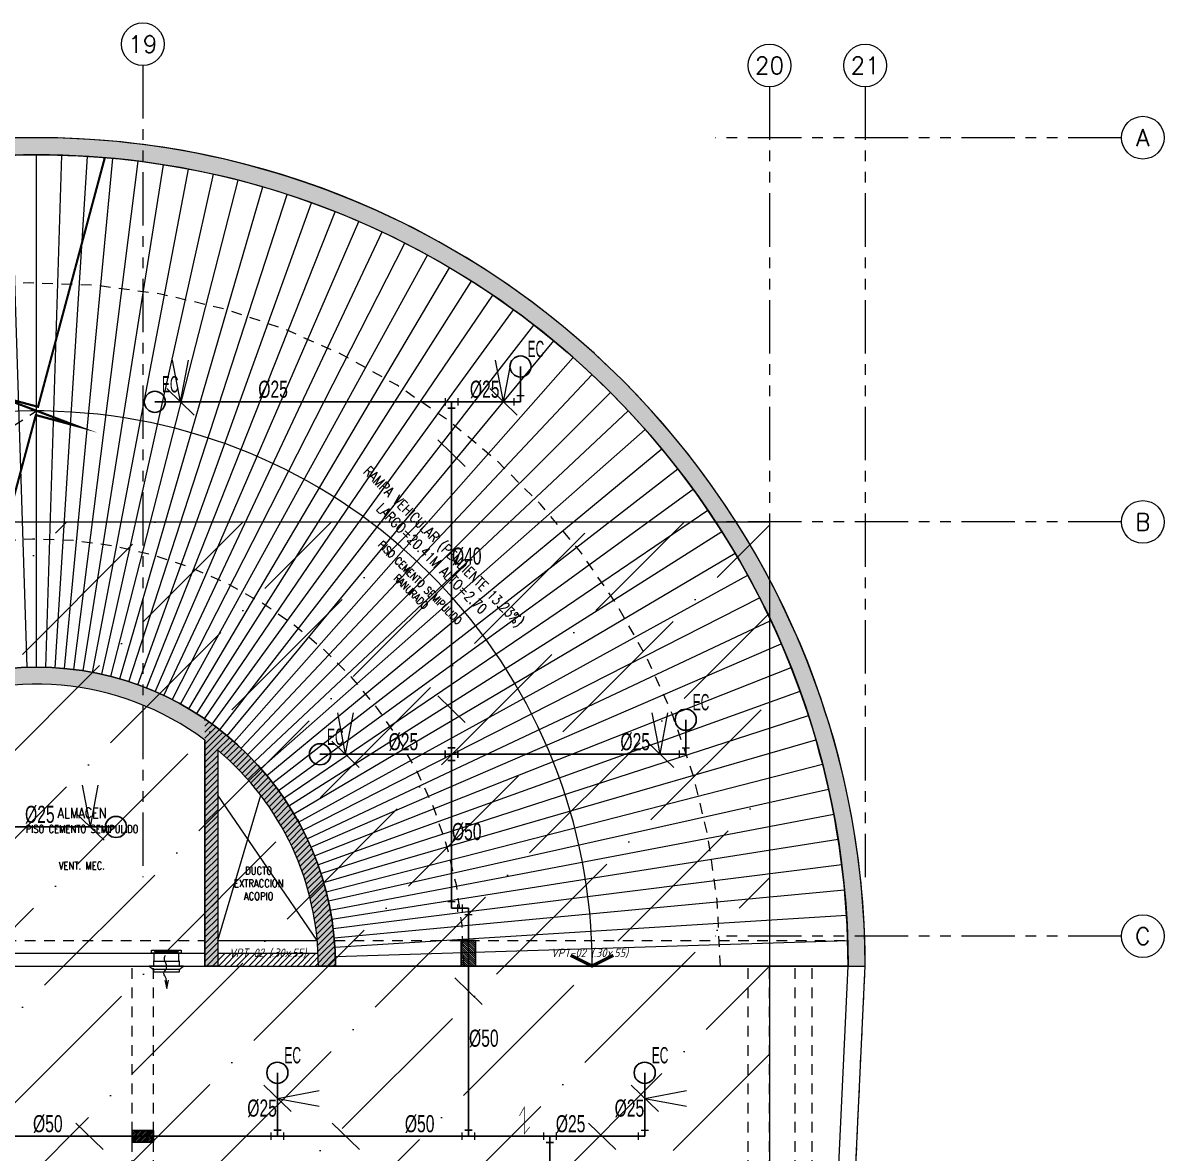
# Model space of a CAD drawing. Header units: millimetres. Extents: x 2085 to 2829, y 1347 to 1643.
# Drawn here: x 2223.53 to 2236.89, y 1451.9 to 1465.13 of the extents above; entities that cross this region are included whole.
import ezdxf
from ezdxf.enums import TextEntityAlignment as Align

# ---------------------------------------------------------------- set-up
doc = ezdxf.new("R2010")
doc.units = ezdxf.units.MM
for name, pattern in [('DASHED2', [0.375, 0.25, -0.125]), ('HIDDEN', [0.375, 0.25, -0.125]), ('HIDDEN2', [0.1875, 0.125, -0.0625]), ('PHANTOM', [2.5, 1.25, -0.25, 0.25, -0.25, 0.25, -0.25]), ('PHANTOM2', [1.25, 0.625, -0.125, 0.125, -0.125, 0.125, -0.125])]:
    doc.linetypes.add(name, pattern=pattern)
doc.layers.get('0').update_dxf_attribs({"color": 251, "lineweight": 9})
for name, color, linetype, lineweight in [('000 SOS 911 - ACCESORIOS ACI', 3, 'Continuous', 20), ('000 SOS 911 ACCESORIOS', 3, 'Continuous', 20), ('000 SOS 911 ROCIADORES', 5, 'Continuous', 25), ('000 SOS 911 SOPORTES ACI', 3, 'Continuous', 25), ('000 SOS 911 TEXTOS ACI', 7, 'Continuous', 9), ('000 SOS 911 TUB. ENTERRADA  ACI', 5, 'DASHED2', 25), ('000 SOS 911 TUBERIA ACI', 3, 'Continuous', 25), ('A-EJES', 251, 'PHANTOM', 9), ('A-ESTRUCTURA-HATCH', 251, 'Continuous', 13), ('A-ESTRUCTURA-PLACAS', 251, 'Continuous', 13), ('A-ESTRUCTURA-VIGAS', 251, 'HIDDEN2', 13), ('A-HATCH', 251, 'Continuous', 9), ('A-MURO BAJO', 251, 'Continuous', 9), ('A-MUROS', 251, 'Continuous', 9), ('A-PROYECCIONES', 251, 'HIDDEN2', 9), ('A-TEXTO-ACABADO PISO', 251, 'Continuous', 13), ('A-TEXTO-AMBIENTES', 251, 'Continuous', 9), ('A-TEXTO-INDICACIONES', 251, 'Continuous', 13), ('L-03_EQUIP-ACCES', 251, 'Continuous', 13), ('L-04_EQ-MED-CONT', 251, 'Continuous', 13), ('L-06_EQ-FIN-CONT', 251, 'Continuous', 13), ('L3 Equipos y Ductos', 251, 'Continuous', 13), ('L6 Linea fina', 251, 'Continuous', 13), ('MURO CF 120', 251, 'Continuous', 13)]:
    doc.layers.add(name, color=color, linetype=linetype, lineweight=lineweight)
doc.layers.add('A_50_Vigas Chata', color=251, linetype='HIDDEN', lineweight=13, plot=False)
doc.styles.add('APPIA -TEXTOS-GENERALES', font='isocp.shx', dxfattribs={"oblique": 15})
doc.styles.add('PIPE', font='ARIALN.TTF', dxfattribs={"width": 0.8})
doc.styles.add('ROMANS', font='romans.shx', dxfattribs={"width": 0.8})
pattern_1 = [(45, (2210.248629322501, 1494.235310049628), (-0.03535533905932738, 0.03535533905932738), [])]

# ---------------------------------------------------------------- blocks, each defined once
blk = doc.blocks.new('002')
at = {"layer": '000 SOS 911 ROCIADORES'}
blk.add_circle((2884.506104445527, 1470.176833194866, 4.634801500000002e-09), 0.09524999999999999, dxfattribs=at)
at = {"layer": '000 SOS 911 ROCIADORES', "color": 5, "style": 'PIPE', "width": 0.6412731162854687}
blk.add_text('EC', height=0.1469262759924352, dxfattribs=at).set_placement((2884.569225549325, 1470.261506547405, 4.634801500000002e-09), (2884.719103270245, 1470.261506547405, 4.634801500000002e-09), align=Align.FIT)
blk = doc.blocks.new('003')
at = {"layer": '000 SOS 911 ROCIADORES', "xscale": 1.3, "yscale": 1.3, "zscale": 1.3}
blk.add_blockref('002', (-841.8386371544876, -416.7664252583314, -6.025241950000003e-09), dxfattribs=at)
blk = doc.blocks.new('ACCS.ELBOW.90')
at = {"layer": '000 SOS 911 - ACCESORIOS ACI', "color": 100}
for p, q in [((0.09787771556368699, 0.1681608932317555), (-0.09787771556368699, 0.1681608932317555)), ((0.1678695639186447, -0.0978777155636905), (0.1678695639186465, 0.0978777155636852))]:
    blk.add_line(p, q, dxfattribs=at)
at = {"layer": '000 SOS 911 - ACCESORIOS ACI', "color": 9}
for p in [(0, 0.1681608932317555), (0.1678695639186465, -1.8e-15)]:
    blk.add_line(p, (0, 0), dxfattribs=at)
blk = doc.blocks.new('007')
at = {"layer": '000 SOS 911 - ACCESORIOS ACI'}
for p, q in [((26830.92990924409, -4055.252466051674, -1.584734737499998e-08), (26830.83770673207, -4054.765165402389, -1.584734737499998e-08)), ((26830.92990924438, -4055.252466051674, -1.584734737499998e-08), (26831.02211175641, -4054.765165402389, -1.584734737499998e-08))]:
    blk.add_line(p, q, dxfattribs=at)
blk = doc.blocks.new('Soporte Longitudinal')
at = {"layer": '000 SOS 911 SOPORTES ACI', "const_width": 0.02}
blk.add_lwpolyline([(-0.1404625943177962, -0.1488582816818962), (-0.4048579904192593, 0), (0.4048579904192593, 0), (0.1965373173043189, 0.1643287883271114)], dxfattribs=at)
blk = doc.blocks.new('001')
at = {"layer": '000 SOS 911 ROCIADORES'}
blk.add_circle((2878.50211119696, 1470.134430152549, 1.5857718125e-08), 0.09524999999999999, dxfattribs=at)
blk = doc.blocks.new('PASE EN VIGA')
at = {"layer": '000 SOS 911 TUB. ENTERRADA  ACI'}
h = blk.add_hatch(dxfattribs=at)
h.set_pattern_fill('ANSI31', color=6, scale=0.004599999999999937)
h.set_pattern_definition([(45, (0, 0), (-0.01032729453922938, 0.01032729453922938), [])])
h.paths.add_polyline_path([(2188.782510092918, 1180.570196771768), (2188.782510092918, 1180.710196771768), (2188.532510092918, 1180.710196771768), (2188.532510092918, 1180.570196771768)])
at = {"layer": '000 SOS 911 TUB. ENTERRADA  ACI', "color": 6, "linetype": 'ByBlock'}
blk.add_lwpolyline([(2188.532510092918, 1180.570196771768), (2188.782510092918, 1180.570196771768), (2188.782510092918, 1180.710196771768), (2188.532510092918, 1180.710196771768)], close=True, dxfattribs=at)
blk = doc.blocks.new('d')
for p, q in [((3.441670037806034, -0.638681803829968), (9.340507494285703, -1.733470269246027, -1.935233945738587e-05)), ((3.419910301454365, -0.7464721221476793), (9.281448899768293, -2.026007337495685, -1.935233945738587e-05)), ((3.394775525666773, -0.8535257612820715), (9.213230637833476, -2.316544979810715, -1.935233945738587e-05)), ((3.334483386017382, -1.065001241862774), (9.049593369476497, -2.890477345325053, -1.935233945738587e-05)), ((3.366290517151356, -0.9597370736300945), (9.135920028202236, -2.604796472005546, -1.935233945738587e-05)), ((3.29938552249223, -1.169214383699), (8.954335852526128, -3.173305666772649, -1.935233945738587e-05)), ((3.261031563393772, -1.27227365039289), (8.850241489708424, -3.453002318739891, -1.935233945738587e-05)), ((3.219459360465407, -1.374077336862683), (8.73741300497204, -3.729291273280978, -1.935233945738587e-05)), ((3.126827463507652, -1.573517435230315), (8.486007580533624, -4.270559071563184, -1.935233945738587e-05)), ((3.174709939397871, -1.474524974822998), (8.615961749106646, -4.001899868017063, -1.935233945738587e-05)), ((3.075859185308218, -1.670957023277879), (8.347678745165467, -4.535003747791052, -1.935233945738587e-05)), ((2.964869419112802, -1.860794567270204), (8.046451266855001, -5.050210039131343, -1.935233945738587e-05)), ((3.021855405531824, -1.766747577814385), (8.201111759990454, -4.794972922420129, -1.935233945738587e-05)), ((2.904957465827465, -1.953005176736042), (7.883849898353219, -5.300463207997382, -1.935233945738587e-05)), ((2.776594986207783, -2.131555155618116), (7.535474082455039, -5.785034985281527, -1.935233945738587e-05)), ((2.842178669758141, -2.043288405751809), (7.713468121364713, -5.545485459268093, -1.935233945738587e-05)), ((2.708271138370037, -2.217718317871913), (7.350043441168964, -6.018875380046666, -1.935233945738587e-05)), ((2.56367529835552, -2.383395910263062), (6.957611497491598, -6.468511551385745, -1.935233945738587e-05)), ((2.637274554930627, -2.301692860201001), (7.157359194010496, -6.246775872074068, -1.935233945738587e-05)), ((2.487546005286276, -2.462746834149584), (6.750997478142381, -6.683863589540124, -1.935233945738587e-05)), ((2.328000248409808, -2.614081472158432), (6.317992659285665, -7.094573150156066, -1.935233945738587e-05)), ((2.408961803652346, -2.539667326025665), (6.53772103972733, -6.892619461752474, -1.935233945738587e-05)), ((2.159266938455403, -2.755099524743855), (5.860053610056639, -7.477283672429621, -1.935233945738587e-05)), ((2.244741236791015, -2.685915836133063), (6.09202918317169, -7.289525352185592, -1.935233945738587e-05)), ((1.982011986896396, -2.88524445774965), (5.378987605683506, -7.830484771868214, -1.935233945738587e-05)), ((2.071661702357233, -2.821564263664186), (5.622294871136546, -7.657662817277014, -1.935233945738587e-05)), ((1.701690257526934, -3.058963445713744), (4.61820175498724, -8.301940253935754, -1.935233945738587e-05)), ((1.796934940852225, -3.004002649104223), (4.876693195663393, -8.152782524935901, -1.935233945738587e-05)), ((1.890406264923513, -2.946077265543863), (5.130371930077672, -7.995578984729946, -1.935233945738587e-05)), ((1.406264206394553, -3.20553085859865), (3.816424417309463, -8.699707127874717, -1.935233945738587e-05)), ((1.506258456967771, -3.159777295542881), (4.087805646471679, -8.57553755841218, -1.935233945738587e-05)), ((1.604766213335097, -3.110905414447188), (4.355152705684304, -8.442904970608652, -1.935233945738587e-05)), ((1.098356054164469, -3.323645751923323), (2.980772226117551, -9.02025478426367, -1.935233945738587e-05)), ((1.202212317846715, -3.287505535408854), (3.262634444981813, -8.922175514511764, -1.935233945738587e-05)), ((1.304882141761482, -3.248120948439464), (3.541276836767793, -8.815291135571897, -1.935233945738587e-05)), ((-0.7464721230790019, -3.419910302385688), (-2.026007337495685, -9.281448901630938, -1.935233945738587e-05)), ((-0.6386818047612906, -3.441670039668679), (-1.73347027041018, -9.340507495217025, -1.935233945738587e-05)), ((-0.5302611859515309, -3.460033263079822), (-1.439222476445138, -9.390348136425018, -1.935233945738587e-05)), ((0.4561120383441448, -3.470586249604821), (1.237747355364263, -9.419022290967405, -1.935233945738587e-05)), ((0.5649007232859731, -3.454546898603439), (1.532995241694152, -9.375495987944305, -1.935233945738587e-05)), ((0.6731319194659591, -3.435098328394815), (1.826730247586966, -9.322717202827334, -1.935233945738587e-05)), ((0.7806988144293427, -3.412259730277583), (2.118662489578128, -9.260738020762801, -1.935233945738587e-05)), ((0.8874952560290694, -3.386053643189371), (2.408503868617117, -9.189619607990608, -1.935233945738587e-05)), ((0.9934158455580473, -3.356505930423737), (2.695968344807625, -9.109432150609791, -1.935233945738587e-05)), ((-0.4213172635063529, -3.474981851642951), (-1.143554344773293, -9.430921635590494, -1.935233945738587e-05)), ((-0.3119575502350926, -3.486501052742824), (-0.8467576615512371, -9.462187956087291, -1.935233945738587e-05)), ((-0.2022899743169546, -3.494579498423263), (-0.5491253323853016, -9.484116237610579, -1.935233945738587e-05)), ((-0.09242276102304459, -3.499209215864539), (-0.2509510815143585, -9.49668484274298, -1.935233945738587e-05)), ((0.01753566134721041, -3.500385636463761), (0.04747082758694887, -9.499881365336478, -1.935233945738587e-05)), ((0.1274767778813839, -3.498107598861679), (0.3458458883687854, -9.493702652864158, -1.935233945738587e-05)), ((0.2372920913621783, -3.49237735173665), (0.643879639916122, -9.478154801530764, -1.935233945738587e-05)), ((0.3468732265755534, -3.483200550079346), (0.9412779621779919, -9.453253156505525, -1.935233945738587e-05))]:
    blk.add_line(p, q)
blk = doc.blocks.new('EST P2')
at = {"layer": 'A-ESTRUCTURA-HATCH'}
h = blk.add_hatch(color=256, dxfattribs=at)
h.dxf.hatch_style = 1
h.paths.add_polyline_path([(-19.42454421301954, 5.949952380731702), (-23.37435528813512, 5.950003188103437), (-23.37435531269875, 4.999874646775424), (-25.48999954410829, 4.999861490912735), (-25.48999954963801, 4.849997581914067), (-23.22435531657538, 4.8499975791201), (-23.22435529221548, 5.750001259148121), (-19.57455582960392, 5.749954310245812), (-19.57462552393554, 4.849997573532164), (-18.02999961125897, 4.849997571669519), (-18.03000054348377, 4.9999078810215), (-19.42461444219225, 4.999899208545685)])
h.paths.add_polyline_path([(-25.53999954409664, 4.999861179850996), (-32.39999948799959, 4.999818521551788), (-32.3999994880287, 4.849997592158616), (-25.53999954409664, 4.84999758284539)])
h.paths.add_polyline_path([(-32.44999948248733, 4.999818211421371), (-39.90999878715957, 4.999771821312606), (-39.90999879219453, 4.849997603334486), (-32.44999948801706, 4.849997592158616)])
h.paths.add_polyline_path([(-39.95999878717703, 4.999771510250866), (-44.73500013299054, 4.99974181689322), (-44.73500013299054, 4.849997609853745), (-39.95999878717703, 4.849997603334486)])
h.paths.add_polyline_path([(-44.78500031813746, 5.04999892693013), (-45.03499994921731, 5.049997372552752), (-45.03500012474251, 0.1499976441264153), (-47.2400001185888, 0.1499976376071572), (-47.24000011771568, -0.1500064684078097), (-44.78499937866582, -0.150002358481288)])
h.paths.add_polyline_path([(-46.98999938092311, -0.2000023573637009), (-47.24000011754106, -0.2000023582950234), (-47.24000010010786, -6.10000235773623), (-46.98999976037885, -6.100002356804907)])
h.paths.add_polyline_path([(-46.98999976360938, -6.150002356618643), (-47.24000009993324, -6.150002356618643), (-47.24000008427538, -11.40000240504742), (-46.99000008456642, -11.40000268258154)])
h.paths.add_polyline_path([(-39.95999879218289, -11.15001042559743), (-46.94000008516014, -11.1500026518479), (-46.94000008516014, -11.3000027379021), (-39.95999895894784, -11.3000104976818)])
h.paths.add_polyline_path([(-32.44999948801706, -11.15001878980547), (-39.90999879219453, -11.15001048147678), (-39.90999907013611, -11.30001055356115), (-32.449999654782, -11.30001884698868)])
h.paths.add_polyline_path([(-25.53999940329231, -11.15002648532391), (-32.39999978075502, -11.15001884568483), (-32.39999978075502, -11.30001890286803), (-25.53999940329231, -11.3000265294686)])
h.paths.add_polyline_path([(-18.02999961131718, -11.15003484953195), (-25.48999954963801, -11.15002654120326), (-25.48999969603028, -11.30002658534795), (-18.02999983073096, -11.30003487877548)])
h.paths.add_polyline_path([(-11.11999952653423, -11.15004254505038), (-17.97999961132882, -11.1500349054113), (-17.9799998307426, -11.30003493465483), (-11.11999967833981, -11.3000425612554)])
h.paths.add_polyline_path([(-3.609999100299319, -11.15005090925843), (-11.06999967287993, -11.15004260092974), (-11.06999967835145, -11.30004261620343), (-3.609999100299319, -11.30005090963095)])
h.paths.add_polyline_path([(3.600000203878153, -11.15003591496497), (-3.559999100310961, -11.15003591496497), (-3.559999100310961, -11.30006590392441), (3.600000203878153, -11.30006590392441)])
h.paths.add_polyline_path([(12.20000014224206, -11.15003591496497), (3.650000203866512, -11.15003591496497), (3.650000203866512, -11.30006590392441), (12.20000014224206, -11.30006590392441)])
h.paths.add_polyline_path([(18.02000008063624, -11.15003591496497), (12.25000014223042, -11.15003591496497), (12.25000013565295, -11.30006590392441), (18.02000008063624, -11.30006590392441)])
h.paths.add_polyline_path([(23.0200000719924, -11.15003591496497), (18.0700000806246, -11.15003591496497), (18.0700000806246, -11.30006590392441), (23.0200000719924, -11.30006590392441)])
h.paths.add_polyline_path([(30.23000007195515, -11.15003591496497), (23.07000007198076, -11.15003591496497), (23.07000007198076, -11.30006590392441), (30.23000007195515, -11.30006590392441)])
h.paths.add_polyline_path([(35.53000069750124, -11.15003591496497), (30.2800000719435, -11.15003591496497), (30.2800000719435, -11.30006590392441), (35.53000069750124, -11.30006590392441)])
h.paths.add_polyline_path([(43.04000428621657, -11.15007819328457), (35.5800006974896, -11.1500659417361), (35.5800006974896, -11.30000240541995), (43.04000428621657, -11.30001465696841)])
h.paths.add_polyline_path([(49.95000006299233, -11.15008954145014), (43.09000428620493, -11.15007827524096), (43.09000428620493, -11.3000147389248), (49.95000006299233, -11.30002600513399)])
h.paths.add_polyline_path([(57.46000006297254, -11.150101874955), (50.00000006298069, -11.15008962340653), (50.00000006298069, -11.30002608709037), (57.46000006297254, -11.30003833863884)])
h.paths.add_polyline_path([(64.37000006283051, -11.15011322218925), (57.5100000629609, -11.15010195691139), (57.5100000629609, -11.30003842059523), (64.37000006283051, -11.30004968587309)])
h.paths.add_polyline_path([(71.88000514596933, -11.1501255556941), (64.42000006281887, -11.15011330507696), (64.42000006281887, -11.3000497687608), (71.88000514596933, -11.30006201937795)])
h.paths.add_polyline_path([(59.80066835694015, -0.1500026788562536), (60.00066835692269, -0.1500026788562536, -0.6169162822924574), (65.27212526180665, 2.49638928938657), (65.27216933167074, -0.149981296621263), (65.42216933166492, -0.149981296621263), (65.42211837161449, 2.377740446478128, -0.2216645900701162), (66.60067913253442, -0.1499448418617249), (66.80067913257517, -0.1499448418617249, 0.9999904404379557)], flags=0)
h.paths.add_polyline_path([(72.80066904652631, -0.150002677924931), (73.00066904653795, -0.150002677924931, 1), (53.60066905873828, -0.1500023929402232), (53.80066905874992, -0.1500023929402232, -1)])
h.paths.add_polyline_path([(53.37566821934888, 4.999995731748641), (51.86500603394234, 4.999995731748641), (51.86500550658093, 4.849997512064874), (53.37567124812631, 4.84999814722687)])
h.paths.add_polyline_path([(51.86500180145958, 4.99999943934381), (47.91502163003315, 4.99999943934381), (47.91502161763492, -0.1499986853450537), (50.25000492052641, -0.1499986853450537), (50.25000491813989, 1.266598701477051e-06), (48.0650059216423, 1.311302185058594e-06), (48.06500596355181, 2.050003058277071), (50.01500671176473, 2.049963342025876), (50.01500671176473, 2.199976992793381), (48.06500595621765, 2.199977087788284), (48.06500601166044, 4.85000130161643), (51.7150060031563, 4.850001225247979), (51.71499513977324, 1.899957737885416), (51.8649951351108, 1.899957733228803), (51.86500550658093, 4.849997512064874), (51.86500159354182, 4.849997512064874)])
h.paths.add_polyline_path([(47.86501720309025, 4.99999622721225), (43.09000536089297, 4.999996665865183), (43.09000534727238, 4.849997505545616), (47.86501677153865, 4.849997607059777)])
h.paths.add_polyline_path([(43.04000575788086, 4.999996669590473), (35.5800006974896, 4.999997347593307), (35.5800006974896, 4.849997348152101), (43.04000534734223, 4.849997504614294)])
h.paths.add_polyline_path([(32.72605391667457, 5.949791002087295), (28.77605391669204, 5.949791002087295), (28.77605391669204, 4.999996877275407), (23.07000007582246, 4.999997023493052), (23.07000007198076, 4.849997632205486), (28.92605391668621, 4.849997663870454), (28.92605391668621, 5.749791001901031), (32.57605391668039, 5.749791001901031), (32.57605391668039, 4.849997683428228), (35.52999999574968, 4.849997699260712), (35.52999999574968, 4.999996704980731), (32.72605391667457, 4.999996776692569)])
h.paths.add_polyline_path([(23.02000007691095, 4.999997024424374), (18.07000008557225, 4.999997151084244), (18.0700000806246, 4.849997605197132), (23.0200000719924, 4.849997632205486)])
h.paths.add_polyline_path([(18.02000008558389, 4.999997152015567), (12.25000013713725, 4.999997299164534), (12.25000013713725, 4.849997574463487), (18.02000008063624, 4.849997605197132)])
h.paths.add_polyline_path([(12.20000014360994, 4.999997301027179), (5.875668724213028, 4.999997462145984), (5.875668717751978, 4.849997540004551), (12.20000014360994, 4.849997573532164)])
h.paths.add_polyline_path([(3.774802909989376, 4.999997524544597), (-3.559999100310961, 4.999996072612703), (-3.559999100310961, 4.849997400306165), (-0.1750111099681817, 4.849997605197132), (-0.1750110472203232, -0.1505992198362947), (1.924988952785498, -0.1505992198362947), (1.925019685091684, -0.0003989655524492264), (-0.02486257418058813, -1.862645149230957e-09), (-0.02486252749804407, 2.0499999942258), (3.774804468121147, 2.050086794421077), (3.774804468121147, 2.199980984441936), (-0.02486189515911974, 2.199999641627073), (-0.02486182996653952, 4.849999653175473), (3.624805167521117, 4.849999565631151), (3.624805109779118, 3.199881113134325), (3.774805110704619, 3.199881108477712)])
h.paths.add_polyline_path([(-3.609999800828518, 4.999997551552951), (-11.07000075170072, 4.999951161444187), (-11.06999981921399, 4.849997561424971), (-3.609999800828518, 4.849997551180422)])
h.paths.add_polyline_path([(-11.11999952650513, 4.999950850382447), (-17.98000054349541, 4.99990819208324), (-17.97999963368056, 4.849997571669519), (-11.11999952650513, 4.849997561424971)])
h = blk.add_hatch(color=256, dxfattribs=at)
h.dxf.hatch_style = 1
h.paths.add_polyline_path([(59.80066835694015, -0.1500026788562536), (60.00066835692269, -0.1500026788562536, -0.6169162822924577), (65.27212526180665, 2.49638928938657), (65.27216933167074, -0.149981296621263), (65.42216933166492, -0.149981296621263), (65.42211837161449, 2.377740446478128, -0.2216645900701165), (66.60067913253442, -0.1499448418617249), (66.80067913257517, -0.1499448418617249, 0.999990440225596)])
at = {"layer": 'A-ESTRUCTURA-PLACAS'}
for points in [[(73.00066904653795, -0.150002677924931, 1), (53.60066905873828, -0.1500023929402232), (53.80066905874992, -0.1500023929402232, -1), (72.80066904652631, -0.150002677924931)], [(66.60067913253442, -0.1499448418617249, 0.2216645900701165), (65.42211837161449, 2.377740446478128), (65.42216933166492, -0.149981296621263), (65.27216933167074, -0.149981296621263), (65.27212526180665, 2.49638928938657, 0.6169162822924578), (60.00066835692269, -0.1500026788562536), (59.80066835694015, -0.1500026788562536, -0.9999904402331805), (66.80067913257517, -0.1499448418617249), (66.60066855713376, -0.1499448418617249)]]:
    blk.add_lwpolyline(points, format="xyb", close=True, dxfattribs=at)
at = {"layer": 'A-ESTRUCTURA-VIGAS'}
for points in [[(60.01433341001393, 0.1499973880127072), (65.27216859796317, 0.1500187031924725)], [(65.42217020853423, 0.1500182086601853), (66.58701328124152, 0.1500061377882957)], [(66.78779265886988, 0.1500584352761507), (72.79593102590297, 0.1499973703175783)], [(60.00066835692269, -0.1500026788562536), (65.27216933167074, -0.149981296621263)], [(64.42000006313901, -6.150002076290548), (64.42000006313901, -0.1500020762905478)], [(64.67000006313901, -6.150002076290548), (64.67000006313901, -0.1500020762905478)], [(65.42216933166492, -0.1499817911535501), (66.59725419874303, -0.1499939216300845)], [(66.80066855732002, -0.1499413372948766), (72.80066904652631, -0.150002677924931)], [(71.63000006310176, -6.150002165697515), (71.63000006310176, -0.150002165697515)], [(71.88000006310176, -6.150002165697515), (71.88000006310176, -0.150002165697515)], [(71.88000006310176, -6.450002166442573), (72.70649373557535, -6.450002166442573), (73.00066904653795, -0.150002677924931)], [(72.18000006311922, -6.150002165697515), (72.18000006311922, -0.150002165697515)], [(72.38000006310176, -6.150002165697515), (72.38000006310176, -0.150002165697515)]]:
    blk.add_lwpolyline(points, dxfattribs=at)
at = {"layer": 'A_50_Vigas Chata', "char_height": 0.1, "attachment_point": 5, "style": 'APPIA -TEXTOS-GENERALES'}
for insert in [(66.00458541429691, 0.0002247703203011042), (69.77374343075212, -5.21561169080087e-05)]:
    blk.add_mtext('VPT-02 (.30x.55)', dxfattribs=dict(at, insert=insert))
blk = doc.blocks.new('EJES 1P')
at = {"layer": 'A-EJES', "linetype": 'PHANTOM2'}
for points in [[(109.5543361018063, 5.348196462728083), (109.554335040244, -4.158154672011733)], [(116.8900016913831, 5.098827852867544), (116.8900009671343, -1.121309101581573)], [(118.0100038900855, 5.098827852867544), (118.0100028285233, -4.158154670149088)], [(121.0129206500424, 4.500254170969129), (116.2569303451455, 4.500255232676864)], [(121.0129206500424, -5.597248673439026e-07), (116.2569303451455, 5.019828677177429e-07)], [(121.0129206500424, -4.850001599639654), (116.2569303451455, -4.850000537931919)]]:
    blk.add_lwpolyline(points, dxfattribs=at)
at = {"layer": 'A-EJES', "linetype": 'Continuous'}
for centre in [(109.5543361013697, 5.595278641209006), (116.8900016909465, 5.345910031348467), (118.0100038896489, 5.345910031348467), (121.2600028285233, 4.500254170969129), (121.2600028285233, -5.597248673439026e-07), (121.2600028285233, -4.850001599639654)]:
    blk.add_circle(centre, 0.25, dxfattribs=at)
at = {"layer": 'A-EJES', "linetype": 'Continuous', "style": 'ROMANS'}
for s, p in [('19', (109.5543361013697, 5.595278640277684)), ('20', (116.8900016909465, 5.345910030417144)), ('21', (118.0100038896489, 5.345910030417144)), ('A', (121.2600028276211, 4.500254170969129)), ('B', (121.2600028276211, -5.597248673439026e-07)), ('C', (121.2600028276211, -4.850001599639654))]:
    blk.add_text(s, height=0.2, dxfattribs=at).set_placement(p, align=Align.MIDDLE_CENTER)
blk = doc.blocks.new('HAE-250')
at = {"layer": 'L-03_EQUIP-ACCES'}
blk.add_line((0.09200000000009823, -0.3400000000001455), (0.09200000000009823, -0.04999999999995453), dxfattribs=at)
at = {"layer": 'L3 Equipos y Ductos'}
for p, q in [((0, -0.04999999999995453), (0, -0.3400000000001455)), ((0.09200000000009823, -0.04999999999995453), (0, -0.04999999999995453)), ((0, -0.3400000000001455), (0.09200000000009823, -0.3400000000001455))]:
    blk.add_line(p, q, dxfattribs=at)
blk.add_lwpolyline([(0.09200000000009823, -0.02000000000134605), (0.1260000000002037, -0.02000000000134605), (0.1260000000002037, -0.3700000000012551), (0.09200000000009823, -0.3700000000012551)], close=True, dxfattribs=at)
at = {"layer": 'L6 Linea fina'}
for p, q in [((0.1260000000002037, -0.05576522473029399), (0.1130000000002838, -0.05576522473029399)), ((0.1130000000002838, -0.05576522473029399), (0.1130000000002838, -0.3342347752711703)), ((0.1260000000002037, -0.0642484954032625), (0.1130000000002838, -0.0642484954032625)), ((0.1260000000002037, -0.0788693130723459), (0.1130000000002838, -0.0788693130723459)), ((0.1260000000002037, -0.09349013074006507), (0.1130000000002838, -0.09349013074006507)), ((0.1260000000002037, -0.108110948408239), (0.1130000000002838, -0.108110948408239)), ((0.1260000000002037, -0.1227317660761855), (0.1130000000002838, -0.1227317660761855)), ((0.1260000000002037, -0.1373525837443594), (0.1130000000002838, -0.1373525837443594)), ((0.1260000000002037, -0.1519734014134428), (0.1130000000002838, -0.1519734014134428)), ((0.1130000000002838, -0.1700000000000728), (0.1260000000002037, -0.1700000000000728)), ((0.1260000000002037, -0.1846208176691562), (0.1130000000002838, -0.1846208176691562)), ((0.1260000000002037, -0.1992416353373301), (0.1130000000002838, -0.1992416353373301)), ((0.1260000000002037, -0.2138624530059587), (0.1130000000002838, -0.2138624530059587)), ((0.1260000000002037, -0.2284832706732232), (0.1130000000002838, -0.2284832706732232)), ((0.1260000000002037, -0.2431040883420792), (0.1130000000002838, -0.2431040883420792)), ((0.1260000000002037, -0.2577249060102531), (0.1130000000002838, -0.2577249060102531)), ((0.1260000000002037, -0.2723457236793365), (0.1130000000002838, -0.2723457236793365)), ((0.1260000000002037, -0.2869665413470557), (0.1130000000002838, -0.2869665413470557)), ((0.1260000000002037, -0.3015873590152296), (0.1130000000002838, -0.3015873590152296)), ((0.1260000000002037, -0.3162081766831761), (0.1130000000002838, -0.3162081766831761)), ((0.1260000000002037, -0.3342347752711703), (0.1130000000002838, -0.3342347752711703))]:
    blk.add_line(p, q, dxfattribs=at)
blk = doc.blocks.new('TAF_30')
at = {"layer": 'L-03_EQUIP-ACCES', "ltscale": 1.5}
for p, q in [((-0.1999999999999886, 0.05999999999999517), (0.2000000000001023, 0.06000000000000227)), ((-0.1499999999999773, 0), (-0.1499999999999773, 0.06000000000000227)), ((0.1500000000000341, 0), (0.1500000000000341, 0.06000000000000227))]:
    blk.add_line(p, q, dxfattribs=at)
at = {"layer": 'L-04_EQ-MED-CONT', "ltscale": 1.5}
for p, q in [((-0.1499999999999773, 0.1000000000000014), (-0.1999999999999886, 0.05999999999999517)), ((-0.1500000000000341, 0.1000000000000014), (0.1500000000000341, 0.09999999999998721)), ((0.2000000000000455, 0.06000000000000227), (0.1500000000000341, 0.09999999999999432))]:
    blk.add_line(p, q, dxfattribs=at)
at = {"layer": 'L-06_EQ-FIN-CONT', "ltscale": 1.5}
for p, q in [((-0.1500000000000341, 0.1300000000000026), (0.1499999999999773, 0.1299999999999883)), ((-0.1499999999999773, 0.09999999999999432), (-0.1499999999999204, 0.1299999999999955)), ((0.1500000000000341, 0.09999999999999432), (0.1500000000000341, 0.1299999999999883))]:
    blk.add_line(p, q, dxfattribs=at)
blk = doc.blocks.new('flujo11')
at = {"layer": 'L6 Linea fina'}
for p, q in [((-3.637978807091713e-12, 1.716671249596402e-11), (-0.01975948283597972, -0.09977855120757795)), ((0.02124132197786821, -0.09320197943259245), (-3.637978807091713e-12, 1.716671249596402e-11))]:
    blk.add_line(p, q, dxfattribs=at)
blk.add_open_spline([(-3.637978807091713e-12, 1.716671249596402e-11), (0.006393635470885783, -0.04336950148592678), (-0.01596333806173789, -0.1047468522480131), (0.06082864266136312, -0.1904933907868553), (-0.03459740433936531, -0.239979104040799), (0.03728839918585436, -0.3311847875369267), (0.02226173071176163, -0.3716825171610481), (0.01559715045641497, -0.3896439415281066)], degree=3, knots=[0, 0, 0, 0, 0.0524683736910414, 0.0807049177553039, 0.1300474905255351, 0.1600670100144775, 0.1839925524975523, 0.1839925524975523, 0.1839925524975523, 0.1839925524975523], dxfattribs=at)

msp = doc.modelspace()

# ---------------------------------------------------------------- hatches: boundary and pattern name
h = msp.add_hatch()
h.set_pattern_fill('ANSI36', color=4, scale=0.23)
h.set_pattern_definition([(45, (-12.33495119971076, -79.99999862214872), (0.3872735452211073, 1.42000299914406), [1.825625, -0.365125, 0, -0.365125])])
h.paths.add_polyline_path([(2232.270570671834, 1459.287876240417), (2183.58556606099, 1459.287876240417), (2183.58556606099, 1442.83781720221), (2232.270570671834, 1442.83781720221)])
at = {"layer": 'MURO CF 120'}
h = msp.add_hatch(dxfattribs=at)
h.set_pattern_fill('_USER', color=256, scale=0.05, angle=45, style=0, pattern_type=0)
h.set_pattern_definition(pattern_1)
edge = h.paths.add_edge_path()
edge.add_line((2225.658312942126, 1456.982681054522), (2225.662294350178, 1456.733896046777))
edge.add_arc((2223.690839054346, 1454.08749629454), 3.300010247272588, 2.6100794929362223, 53.31545593966928, ccw=False)
edge.add_line((2226.987425785533, 1454.237774559197), (2227.187619250173, 1454.237813795817))
edge.add_arc((2223.692236233175, 1454.088817784463), 3.498557166449777, 2.440842009225932, 55.80800159901457)
h = msp.add_hatch(dxfattribs=at)
h.set_pattern_fill('_USER', color=256, scale=0.05, angle=45, style=0, pattern_type=0)
h.set_pattern_definition(pattern_1)
h.paths.add_polyline_path([(2225.662294350178, 1456.733896046777), (2225.662336966248, 1454.237522832018), (2225.812336970317, 1454.237260747601), (2225.812336485709, 1456.615206057106)])
h = msp.add_hatch(dxfattribs=at)
h.set_pattern_fill('_USER', color=256, scale=0.05, angle=45, style=0, pattern_type=0)
h.set_pattern_definition(pattern_1)
h.paths.add_polyline_path([(2225.662336986737, 1454.237533726629), (2225.662337355162, 1454.0875322706), (2227.191696335059, 1454.087946868402), (2227.187618338932, 1454.237813196045)])

# ---------------------------------------------------------------- linework, layer by layer
for p, q in [((2226.977182369613, 1454.387512895179), (2225.812304534243, 1456.087525749479)), ((2225.812337842529, 1454.387519705009), (2226.315683563843, 1456.087550339189)), ((2225.812332371911, 1454.38752496605), (2226.977172065926, 1454.387512895179))]:
    msp.add_line(p, q)
for points, const_width in [([(2224.490429736783, 1463.553794728492), (2223.708639724434, 1460.635842854988), (2223.225673801986, 1460.765241130155), (2224.165725995109, 1460.409851393562), (2223.682760071264, 1460.539249671523), (2222.865468895055, 1457.488793305953)], 0.0249999999999998), ([(2224.490824871546, 1463.554165481093), (2223.709034859197, 1460.63621360759), (2223.226068936749, 1460.765611882756), (2224.166121129872, 1460.410222146164), (2223.683155206027, 1460.539620424124), (2222.865864029818, 1457.489164058554)], 0.0249999999999998), ([(2230.44333527542, 1454.21255569895), (2230.19333581745, 1454.087554614891), (2229.943335274954, 1454.212553528969)], 0.0374999999999996), ([(2230.443730410183, 1454.212926451552), (2230.193730952213, 1454.087925367492), (2229.943730409717, 1454.21292428157)], 0.0374999999999996)]:
    msp.add_lwpolyline(points, dxfattribs=dict(const_width=const_width))
msp.add_lwpolyline([(2183.585565375577, 1459.287874531986), (2232.270569986425, 1459.287874531986), (2232.270569986425, 1442.83781549378), (2183.585565375577, 1442.83781549378)], close=True)
at = {"color": 4}
msp.add_lwpolyline([(2183.585566060987, 1459.287876240418), (2232.270570671836, 1459.287876240418), (2232.270570671836, 1442.837817202212), (2183.585566060987, 1442.837817202212)], close=True, dxfattribs=at)
msp.add_arc((2223.695833745085, 1454.087546264653), 6.499999999999948, 0.0007163694500766405, 170.1782186622198)
at = {"layer": '000 SOS 911 - ACCESORIOS ACI'}
for p, q in [((2225.536600062648, 1460.538985404352), (2225.216257098621, 1460.849883514622)), ((2229.317024513696, 1460.538985405953), (2228.996681549669, 1460.849883516223)), ((2228.707656403853, 1459.939024041417), (2228.387313439826, 1460.249922151687)), ((2228.707662646884, 1456.939030100381), (2228.387319682857, 1457.249928210651)), ((2227.46938279185, 1456.411691395196), (2227.149039827823, 1456.722589505467)), ((2231.150294322385, 1456.411691395544), (2230.829951358358, 1456.722589505815)), ((2224.481278492058, 1455.560896777447), (2224.160935528031, 1455.871794887718)), ((2228.907662646884, 1453.639030100381), (2228.587319682857, 1453.949928210651)), ((2226.670727608713, 1452.382462037116), (2226.350384644686, 1452.693360147386)), ((2230.970727608701, 1452.382354209519), (2230.650384644674, 1452.69325231979)), ((2224.470853401016, 1451.938160398547), (2224.150510436989, 1452.249058508817)), ((2227.470853401016, 1451.938160398547), (2227.150510436989, 1452.249058508817)), ((2230.470853401016, 1451.938160398547), (2230.150510436989, 1452.249058508817))]:
    msp.add_line(p, q, dxfattribs=at)
at = {"layer": '000 SOS 911 TUBERIA ACI'}
for points in [[(2229.356852201556, 1461.108406538477), (2229.356852201556, 1460.69443445997)], [(2229.356852201556, 1460.69443445997), (2225.076427750706, 1460.69443445997)], [(2228.547484484718, 1460.69443445997), (2228.547488802834, 1454.765702716552)], [(2231.290122010245, 1456.971858225228), (2231.290122010245, 1456.567140449562)], [(2231.290122010245, 1456.567140449562), (2227.009210479558, 1456.567140449562)], [(2221.821107839678, 1455.716345833065), (2224.621107839678, 1455.716345833065)], [(2228.547488802834, 1454.765702716552), (2228.747488802834, 1454.765702716552)], [(2228.747488802834, 1454.765702716552), (2228.747490749031, 1452.093591514429)], [(2226.510556126539, 1452.837803263403), (2226.510556126539, 1452.093552985414)], [(2230.810556126527, 1452.837803263403), (2230.810556126527, 1452.093552985414)], [(2196.023359605573, 1452.093660813011), (2230.810556126527, 1452.093552985414)], [(2229.700556122758, 1452.093552985414), (2229.700556122758, 1444.987803263776)]]:
    msp.add_lwpolyline(points, dxfattribs=at)
at = {"layer": 'A-MURO BAJO'}
for p, q in [((2233.191267181704, 1454.087680451472), (2227.19126720033, 1454.087574458581)), ((2232.910452339703, 1448.087501173739), (2233.190620594155, 1454.087929018673)), ((2233.096662659452, 1447.787501169269), (2233.390838128769, 1454.087504369107))]:
    msp.add_line(p, q, dxfattribs=at)
at = {"layer": 'A-MUROS'}
for p, q in [((2225.662284881102, 1456.733903103408), (2225.662340095463, 1454.087542791751)), ((2225.812304534243, 1456.615232874539), (2225.812339011397, 1454.087545899574)), ((2222.68233892315, 1454.237481069651), (2225.662336966248, 1454.237523122591)), ((2225.812336963827, 1454.237525749852), (2226.987434525501, 1454.237562109616)), ((2222.682341558793, 1454.087481072072), (2227.19126720033, 1454.087574458581)), ((2233.190838129601, 1454.087574454856), (2233.390838128769, 1454.087574454856))]:
    msp.add_line(p, q, dxfattribs=at)
for centre, radius, start, end in [((2223.690838131726, 1454.08750436445), 9.69999999841167, 0.0009588945264911009, 180.0010031306735), ((2223.690838129863, 1454.08750436445), 9.499999999999952, 0.0004227246766041602, 180.0010121486577), ((2223.690837640919, 1454.087504369107), 3.499999999999986, 0.001004197890601959, 180.0010040911689), ((2223.690842831878, 1454.087499518779), 3.300005405184473, 53.31568020302475, 179.999920919216), ((2223.6908139683, 1454.087499645439), 3.300023862928141, 0.001081037518777311, 49.99374162722948)]:
    msp.add_arc(centre, radius, start, end, dxfattribs=at)
at = {"layer": 'A-PROYECCIONES'}
msp.add_line((2214.195576149613, 1454.387503553082), (2223.690767551939, 1460.589410951261), dxfattribs=at)
for radius, end in [(7.999999999999948, 170.1767396421891), (4.999999999999948, 170.1805824480788)]:
    msp.add_arc((2223.695833745085, 1454.087546264653), radius, 0.0007163694500766405, end, dxfattribs=at)

# ---------------------------------------------------------------- block references
for name, p in [('EJES 1P', (2115.380834727249, 1459.287504479189)), ('EST P2', (2160.390169088372, 1454.237506751802))]:
    msp.add_blockref(name, p)
for name, p, rotation in [('HAE-250', (2225.01521145051, 1454.145513920013), 90.00080854091661), ('TAF_30', (2225.210167583652, 1454.14753032), 180), ('flujo11', (2225.214900940707, 1453.823465029609), 180)]:
    msp.add_blockref(name, p, dxfattribs=dict(rotation=rotation))
at = {"layer": '000 SOS 911 - ACCESORIOS ACI'}
for p, xscale, yscale, zscale, rotation in [((2228.547484481869, 1460.694497593257), 0.4394526855468786, 0.4394526855468786, 0.4394526855468786, 180.0025856784597), ((2228.547491151765, 1460.694497593257), -0.4394526855468785, 0.4394526855468776, 0.4394526855468776, 179.9974143215404), ((2229.356852201556, 1460.69443445997), -0.4394526855468784, 0.4394526855468775, 0.4394526855468775, 359.9974143215402), ((2228.547487487931, 1456.567077315671), -0.4394526855468786, 0.4394526855468777, 0.4394526855468777, 359.9974143215402), ((2228.547487487931, 1456.56720358285), 0.4394526855468786, 0.4394526855468786, 0.4394526855468786, 180.0025856784597), ((2228.547494157826, 1456.567077315671), 0.4394526855468786, 0.4394526855468786, 0.4394526855468786, 0.002585678459672118), ((2228.547494157826, 1456.56720358285), -0.4394526855468785, 0.4394526855468776, 0.4394526855468776, 179.9974143215404), ((2231.290122010245, 1456.567140449562), -0.4394526855468784, 0.4394526855468775, 0.4394526855468775, 359.9974143215402), ((2228.547495482985, 1454.765759191499), 0.4394526855468783, 0.4394526855468783, 0.4394526855468783, 0.002585678459824784), ((2228.747482122682, 1454.765646241605), 0.4394526855468784, 0.4394526855468784, 0.4394526855468784, 180.0025856784597), ((2226.510556136795, 1452.093609460361), -0.4394526855468782, 0.4394526855468736, 0.4394526855468736, 359.9974143215402), ((2226.51056280669, 1452.093609460361), 0.4394526855468783, 0.4394526855468783, 0.4394526855468783, 0.002585678459824784), ((2228.747490759314, 1452.093611089604), -0.4394526855468783, 0.4394526855468736, 0.4394526855468736, 359.9974143215402), ((2228.747497429209, 1452.093611089604), 0.4394526855468783, 0.4394526855468783, 0.4394526855468783, 0.002585678459824784), ((2229.700556133013, 1452.093616118702), 0.4394526855468783, 0.4394526855468783, 0.4394526855468783, 180.0025856784597), ((2229.700562802909, 1452.093616118702), -0.4394526855468783, 0.4394526855468773, 0.4394526855468773, 179.9974143215402), ((2230.810556136783, 1452.093609460361), -0.4394526855468782, 0.4394526855468736, 0.4394526855468736, 359.9974143215402)]:
    msp.add_blockref('ACCS.ELBOW.90', p, dxfattribs=dict(at, xscale=xscale, yscale=yscale, zscale=zscale, rotation=rotation))
at = {"layer": '000 SOS 911 ACCESORIOS', "xscale": -1}
for p in [(29056.30633782473, 5515.94690051116, 1.584734737499997e-08), (29060.08676227556, 5515.946900511644, 1.584734737499997e-08), (29058.23912055358, 5511.819606500752, 1.584734737499997e-08), (29061.92003208425, 5511.819606501236, 1.584734737499997e-08)]:
    msp.add_blockref('007', p, dxfattribs=at)
at = {"layer": '000 SOS 911 ACCESORIOS'}
msp.add_blockref('007', (-24606.60880223434, 5510.968811884257, 1.584734737499997e-08), dxfattribs=at)
at = {"layer": '000 SOS 911 ACCESORIOS', "rotation": 270}
for p in [(6281.763022177674, 28283.46782033662, 1.584734737499998e-08), (6286.063022177663, 28283.46771250902, 1.584734737499998e-08)]:
    msp.add_blockref('007', p, dxfattribs=at)
at = {"layer": '000 SOS 911 ROCIADORES'}
for p in [(-678.6624464231422, -33.35505135651738), (-682.9428708739915, -33.76902343502411), (-676.7291766144522, -37.4915996697664), (-681.0100881451394, -37.89631744543158), (-681.5087424981448, -41.62565463110855), (-677.2087424981564, -41.62565463110855)]:
    msp.add_blockref('003', p, dxfattribs=at)
at = {"layer": '000 SOS 911 ROCIADORES', "xscale": 1.299999994929985, "yscale": 1.299999994929985, "zscale": 1.299999994929985}
msp.add_blockref('001', (-1517.431622122321, -455.4584059116451, -2.061503348210113e-08), dxfattribs=at)
at = {"layer": '000 SOS 911 SOPORTES ACI', "xscale": 0.384521484375, "yscale": 0.384521484375, "zscale": 0.384521484375, "rotation": 270}
msp.add_blockref('Soporte Longitudinal', (2229.400773128024, 1452.278530763284), dxfattribs=at)
at = {"layer": '000 SOS 911 TUB. ENTERRADA  ACI', "xscale": 1.200647668218153, "yscale": 1.200647668218153, "zscale": 1.200647668218153, "rotation": 90}
msp.add_blockref('PASE EN VIGA', (3646.280388336601, -1173.568656173232), dxfattribs=at)
at = {"layer": '000 SOS 911 TUB. ENTERRADA  ACI'}
msp.add_blockref('PASE EN VIGA', (36.27805839329721, 271.4533752003367), dxfattribs=at)
at = {"layer": 'A-HATCH', "rotation": 102.3141185683093}
msp.add_blockref('d', (2223.690837640919, 1454.087504369107), dxfattribs=at)

# ---------------------------------------------------------------- texts
at = {"layer": '000 SOS 911 TEXTOS ACI', "char_height": 0.2, "style": 'PIPE'}
for s, insert, attachment_point in [('%%C25', (2226.63342270269, 1460.942219812911, 5.392937886468412e-05), 3), ('%%C25', (2229.110341269793, 1460.942219813394, 5.392937886468412e-05), 3), ('%%C40', (2228.900053927375, 1458.988290841344, 5.392937886468412e-05), 3), ('%%C25', (2228.159031471975, 1456.814925802504, 5.392937886468412e-05), 3), ('%%C25', (2230.872198807312, 1456.814925802986, 5.392937886468412e-05), 3), ('%%C25', (2223.556667422517, 1455.964131186489, 5.392937886468412e-05), 1), ('%%C50', (2228.900053927375, 1455.762408019277, 5.392937886468412e-05), 3), ('%%C50', (2229.100053927375, 1453.342720260125, 5.392937886468412e-05), 3), ('%%C25', (2226.157993364047, 1452.523970187128, 5.392937886468412e-05), 1), ('%%C25', (2230.457993364036, 1452.523862359532, 5.392937886468412e-05), 1), ('%%C50', (2223.649826659425, 1452.341394807589, 5.392937886468412e-05), 1), ('%%C50', (2228.002876726776, 1452.341394807589, 5.392937886468412e-05), 1), ('%%C25', (2229.769447791517, 1452.341394807589, 5.392937886468412e-05), 1)]:
    msp.add_mtext_dynamic_manual_height_columns(s, width=0.5509952521812136, gutter_width=1.915236644519431, heights=[0.01236307456032318], dxfattribs=dict(at, insert=insert, attachment_point=attachment_point))
at = {"layer": 'A-TEXTO-ACABADO PISO', "insert": (2228.212732545122, 1458.609491730009), "char_height": 0.09, "attachment_point": 2, "rotation": 315, "style": 'ROMANS'}
msp.add_mtext_dynamic_manual_height_columns('PISO CEMENTO SEMIPULIDO RANURADO', width=1.586306558412616, gutter_width=12.5, heights=[0], dxfattribs=at)
at = {"layer": 'A-TEXTO-ACABADO PISO', "insert": (2224.22398956841, 1455.736856195976, 1.093768654425453e-06), "char_height": 0.09, "attachment_point": 2, "style": 'ROMANS'}
msp.add_mtext_dynamic_manual_height_columns('PISO CEMENTO SEMIPULIDO', width=1.376804137034924, gutter_width=12.5, heights=[0], dxfattribs=at)
at = {"layer": 'A-TEXTO-AMBIENTES', "insert": (2228.501559965974, 1459.043205681157, -5.666834680345597e-05), "char_height": 0.12, "width": 5.062902857204898, "attachment_point": 2, "rotation": 315, "style": 'ROMANS'}
msp.add_mtext('RAMPA VEHICULAR (PENDIENTE 13.23%)\\PLARGO=20.41M ALTO=2.70', dxfattribs=at)
at = {"layer": 'A-TEXTO-AMBIENTES', "insert": (2224.224283516312, 1455.879742919367), "char_height": 0.12, "width": 2.556211270681947, "attachment_point": 5, "style": 'ROMANS'}
msp.add_mtext('ALMACEN', dxfattribs=at)
at = {"layer": 'A-TEXTO-INDICACIONES', "extrusion": (-5.565203055376352e-07, 2.24781726103761e-07, 0.99999999999982), "style": 'ROMANS', "width": 0.8}
msp.add_text('VENT. MEC.', height=0.09, dxfattribs=at).set_placement((2224.221551393825, 1455.217848534838, -0.0009102617807671709), align=Align.CENTER)
at = {"layer": 'A-TEXTO-INDICACIONES', "insert": (2226.291593297406, 1455.055134521697), "char_height": 0.09, "width": 0.7652768282468275, "attachment_point": 5, "style": 'ROMANS'}
msp.add_mtext('DUCTO EXTRACCION ACOPIO', dxfattribs=at)

doc.saveas('drawing.dxf')
